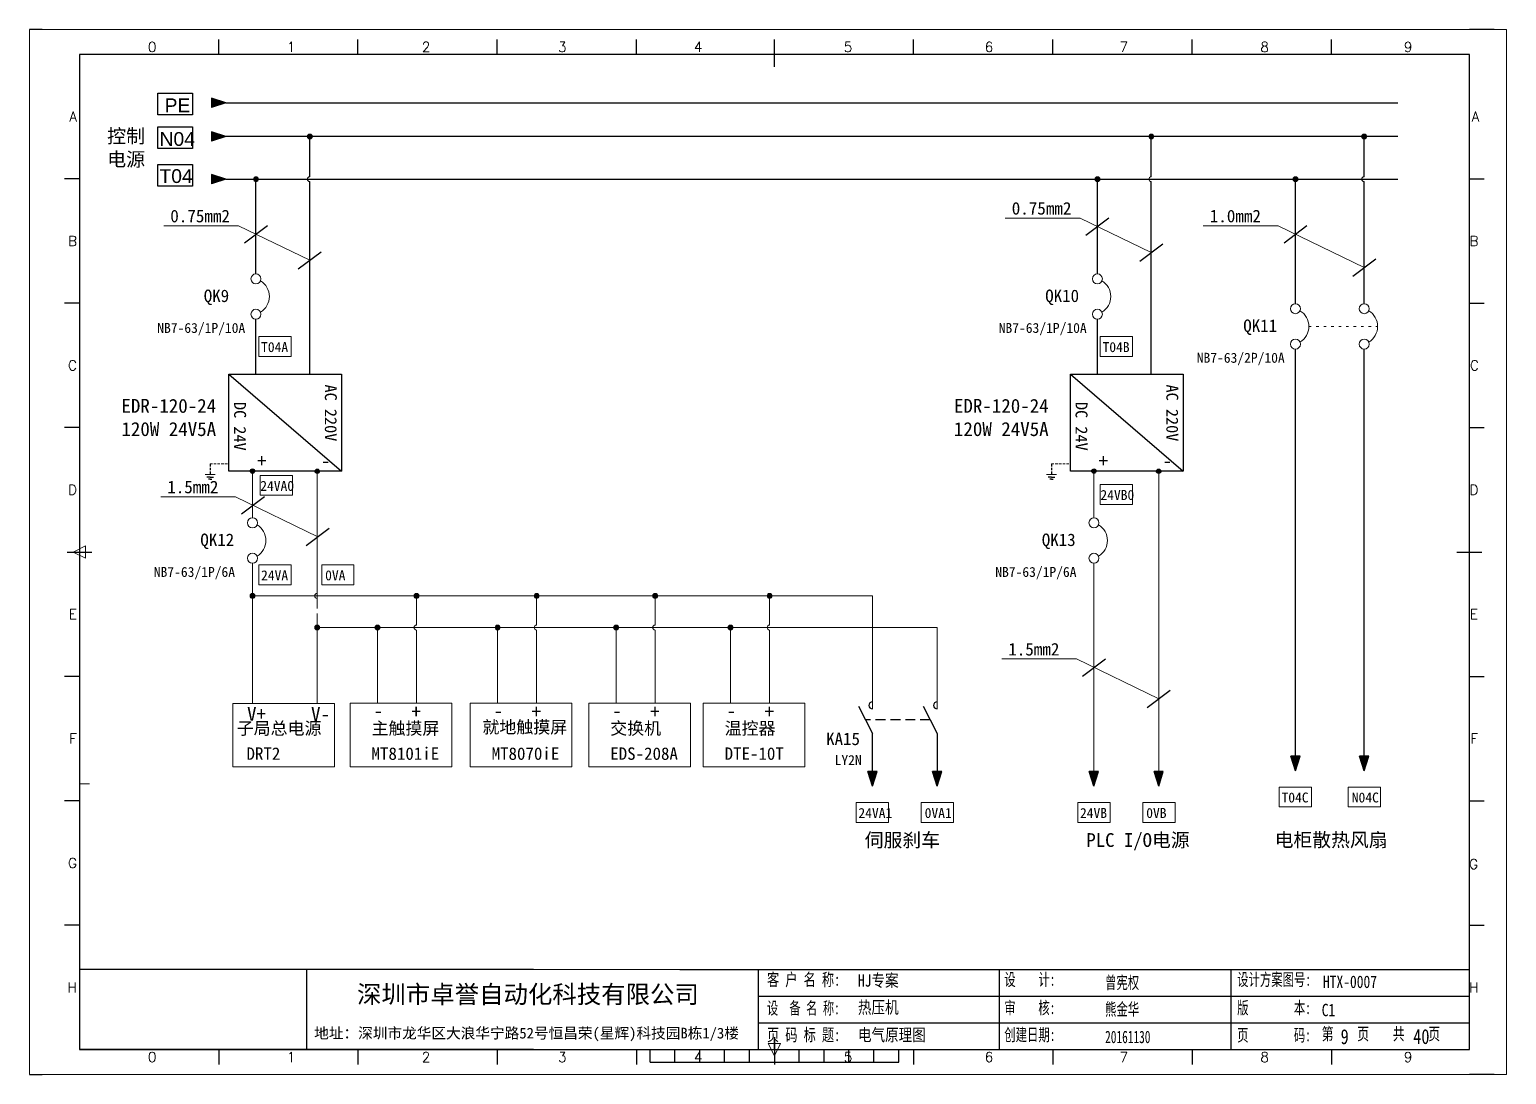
# Model space of a CAD drawing. Extents: x 35123 to 43919, y -4314 to -326.
# Drawn here: x 38294.6 to 38591.6, y -2913.9 to -2703.9 of the extents above; entities that cross this region are included whole.
import ezdxf
from ezdxf.enums import TextEntityAlignment as Align

# ---------------------------------------------------------------- set-up
doc = ezdxf.new("R2010")
doc.units = 0
doc.header["$MEASUREMENT"] = 0
for name, pattern in [('9', [7.5, 0.5, -1, 0.5, -1, 0.5, -1, 0.5, -1, 0.5, -1]), ('ACISOWELD', [3, 2, -1]), ('DASHED', [0.75, 0.5, -0.25])]:
    doc.linetypes.add(name, pattern=pattern)
for name, color, linetype in [('AE_BOR', 1, 'Continuous'), ('MISC', 2, 'Continuous'), ('SYMS', 7, 'Continuous'), ('细实线层', 7, 'Continuous')]:
    doc.layers.add(name, color=color, linetype=linetype)
doc.styles.add('Standard0.67', font='', dxfattribs={"width": 0.67})
doc.styles.add('Standard_0.8', font='SimSun.ttf', dxfattribs={"width": 0.8})
doc.styles.add('WD', font='romans.shx', dxfattribs={"bigfont": 'gbcbig.shx'})
doc.styles.add('宋', font='SimSun.ttf', dxfattribs={"width": 0.7})
doc.styles.add('样式 0', font='')
doc.styles.add('样式 8', font='arial.ttf')
doc.styles.get('Standard0.67').set_extended_font_data('FangSong_GB2312')
doc.styles.get('样式 0').set_extended_font_data('KaiTi_GB2312')

# ---------------------------------------------------------------- blocks, each defined once
blk = doc.blocks.new('gb_a2_a')
for p, q in [((584, 410), (25, 410)), ((25, 410), (25, 10)), ((584, 10), (584, 410)), ((25, 10), (584, 10))]:
    blk.add_line(p, q)
at = {"lineweight": 9, "ltscale": 0.1}
blk.add_line((25, 116.86), (29, 116.86), dxfattribs=at)
at = {"layer": 'AE_BOR', "lineweight": 30}
for p, q in [((10, 420), (4.93, 420)), ((594, 420), (584, 420)), ((4.93, 0), (10, 0)), ((594, 0), (584, 0))]:
    blk.add_line(p, q, dxfattribs=at)
at = {"layer": 'AE_BOR', "color": 1, "lineweight": 15}
for p, q in [((4.93, 420), (598.93, 420)), ((4.93, 0), (4.93, 420)), ((598.93, 420), (598.93, 0)), ((22.5, 210), (27.5, 212.5)), ((27.5, 207.5), (22.5, 210)), ((27.5, 212.5), (27.5, 207.5)), ((304.5, 7.5), (302, 12.5)), ((302, 12.5), (307, 12.5)), ((307, 12.5), (304.5, 7.5)), ((598.93, 0), (4.93, 0))]:
    blk.add_line(p, q, dxfattribs=at)
at = {"layer": 'AE_BOR'}
for p, q in [((81, 410), (81, 416)), ((137, 410), (137, 416)), ((193, 410), (193, 416)), ((249, 410), (249, 416)), ((304.5, 410), (304.5, 416)), ((360.5, 410), (360.5, 416)), ((416.5, 410), (416.5, 416)), ((472.5, 410), (472.5, 416)), ((528.5, 410), (528.5, 416)), ((25, 360), (19, 360)), ((584, 360), (590, 360)), ((25, 310), (19, 310)), ((584, 310), (590, 310)), ((25, 260), (19, 260)), ((584, 260), (590, 260)), ((25, 160), (19, 160)), ((584, 160), (590, 160)), ((25, 110), (19, 110)), ((584, 110), (590, 110)), ((25, 60), (19, 60)), ((584, 60), (590, 60)), ((81, 10), (81, 4)), ((137, 10), (137, 4)), ((193, 10), (193, 4)), ((249, 10), (249, 4)), ((304.5, 10), (304.5, 4)), ((360.5, 10), (360.5, 4)), ((416.5, 10), (416.5, 4)), ((472.5, 10), (472.5, 4)), ((528.5, 10), (528.5, 4))]:
    blk.add_line(p, q, dxfattribs=at)
at = {"layer": 'AE_BOR', "color": 2, "lineweight": 30}
for p, q in [((304.5, 405), (304.5, 415)), ((20, 210), (30, 210)), ((579, 210), (589, 210)), ((304.5, 10), (304.5, 15)), ((304.5, 15), (304.5, 5)), ((254.5, 5), (254.5, 10)), ((264.5, 5), (264.5, 10)), ((274.5, 5), (274.5, 10)), ((284.5, 5), (284.5, 10)), ((294.5, 5), (294.5, 10)), ((304.5, 10), (304.5, 5)), ((314.5, 5), (314.5, 10)), ((324.5, 5), (324.5, 10)), ((334.5, 5), (334.5, 10)), ((344.5, 5), (344.5, 10)), ((354.5, 5), (354.5, 10)), ((254.5, 5), (354.5, 5))]:
    blk.add_line(p, q, dxfattribs=at)
at = {"layer": 'AE_BOR', "style": 'WD'}
for s, p in [('0', (54.27, 411)), ('1', (110.12, 411)), ('2', (164.42, 411)), ('3', (219.22, 411)), ('4', (273.82, 411)), ('5', (334.12, 411)), ('6', (390.81, 411)), ('7', (445.01, 411)), ('8', (501.67, 411)), ('9', (559.4, 411)), ('0', (54.27, 5)), ('1', (110.12, 5)), ('2', (164.42, 5)), ('3', (219.22, 5)), ('4', (273.82, 5)), ('5', (334.12, 5)), ('6', (390.81, 5)), ('7', (445.01, 5)), ('8', (501.67, 5)), ('9', (559.4, 5))]:
    blk.add_text(s, height=4, dxfattribs=at).set_placement(p, align=Align.CENTER)
for s, p in [('A', (24, 385)), ('A', (588.05, 385)), ('B', (24, 335)), ('B', (587.67, 335)), ('C', (24, 285)), ('C', (587.86, 285)), ('D', (24, 235)), ('D', (587.67, 235)), ('E', (24, 185)), ('E', (587.48, 185)), ('F', (24, 135)), ('F', (587.48, 135)), ('F', (587.48, 135)), ('G', (24, 85)), ('G', (587.48, 84.56)), ('H', (24, 35)), ('H', (587.67, 35))]:
    blk.add_text(s, height=4, dxfattribs=at).set_placement(p, align=Align.MIDDLE_RIGHT)
blk = doc.blocks.new('WDDOT')
blk.add_hatch(color=256).paths.add_polyline_path([(0.5, 0, 1), (-0.5, 0, 1)])
blk.add_circle((0, 0), 0.5)

msp = doc.modelspace()

# ---------------------------------------------------------------- hatches: boundary and pattern name
for points in [[(38334.092, -2725.379), (38331.173, -2724.443), (38331.173, -2726.314)], [(38334.092, -2733.944), (38331.173, -2733.009), (38331.173, -2734.88)], [(38549.185, -2852.821), (38550.12, -2849.902), (38548.249, -2849.902)], [(38563.004, -2852.821), (38563.939, -2849.902), (38562.069, -2849.902)], [(38464.102, -2855.932), (38465.037, -2853.014), (38463.167, -2853.014)], [(38477.116, -2855.932), (38478.051, -2853.014), (38476.18, -2853.014)], [(38508.658, -2855.932), (38509.594, -2853.014), (38507.723, -2853.014)], [(38521.672, -2855.932), (38522.607, -2853.014), (38520.737, -2853.014)]]:
    msp.add_hatch(color=0).paths.add_polyline_path(points)
at = {"lineweight": 0}
h = msp.add_hatch(color=0, dxfattribs=at)
edge = h.paths.add_edge_path()
edge.add_arc((38350.978, -2725.375), 0.5, 0, 360)
h = msp.add_hatch(color=0, dxfattribs=at)
edge = h.paths.add_edge_path()
edge.add_arc((38520.191, -2725.375), 0.5, 0, 360)
h = msp.add_hatch(color=0, dxfattribs=at)
edge = h.paths.add_edge_path()
edge.add_arc((38563.013, -2725.375), 0.5, 0, 360)
h = msp.add_hatch(color=0, dxfattribs=at)
edge = h.paths.add_edge_path()
edge.add_arc((38340.149, -2733.94), 0.5, 0, 360)
h = msp.add_hatch(color=0, dxfattribs=at)
edge = h.paths.add_edge_path()
edge.add_arc((38509.362, -2733.94), 0.5, 0, 360)
h = msp.add_hatch(color=0, dxfattribs=at)
edge = h.paths.add_edge_path()
edge.add_arc((38549.185, -2733.94), 0.5, 0, 360)
h = msp.add_hatch(color=0)
edge = h.paths.add_edge_path()
edge.add_arc((38339.446, -2792.604), 0.315, 0, 360)
h = msp.add_hatch(color=0)
edge = h.paths.add_edge_path()
edge.add_arc((38352.459, -2792.635), 0.315, 0, 360)
h = msp.add_hatch(color=0)
edge = h.paths.add_edge_path()
edge.add_arc((38508.658, -2792.604), 0.315, 0, 360)
h = msp.add_hatch(color=0)
edge = h.paths.add_edge_path()
edge.add_arc((38521.672, -2792.635), 0.315, 0, 360)
h = msp.add_hatch(color=0, dxfattribs=at)
edge = h.paths.add_edge_path()
edge.add_arc((38339.446, -2817.7), 0.5, 0, 360)
h = msp.add_hatch(color=0, dxfattribs=at)
edge = h.paths.add_edge_path()
edge.add_arc((38372.436, -2817.7), 0.5, 0, 360)
h = msp.add_hatch(color=0, dxfattribs=at)
edge = h.paths.add_edge_path()
edge.add_arc((38396.583, -2817.7), 0.5, 0, 360)
h = msp.add_hatch(color=0, dxfattribs=at)
edge = h.paths.add_edge_path()
edge.add_arc((38420.436, -2817.7), 0.5, 0, 360)
h = msp.add_hatch(color=0, dxfattribs=at)
edge = h.paths.add_edge_path()
edge.add_arc((38443.436, -2817.7), 0.5, 0, 360)
h = msp.add_hatch(color=0, dxfattribs=at)
edge = h.paths.add_edge_path()
edge.add_arc((38352.459, -2824.052), 0.5, 0, 360)
h = msp.add_hatch(color=0, dxfattribs=at)
edge = h.paths.add_edge_path()
edge.add_arc((38364.593, -2824.052), 0.5, 0, 360)
h = msp.add_hatch(color=0, dxfattribs=at)
edge = h.paths.add_edge_path()
edge.add_arc((38388.74, -2824.052), 0.5, 0, 360)
h = msp.add_hatch(color=0, dxfattribs=at)
edge = h.paths.add_edge_path()
edge.add_arc((38412.593, -2824.052), 0.5, 0, 360)
h = msp.add_hatch(color=0, dxfattribs=at)
edge = h.paths.add_edge_path()
edge.add_arc((38435.593, -2824.052), 0.5, 0, 360)
at = {"layer": 'MISC'}
msp.add_hatch(color=0, dxfattribs=at).paths.add_polyline_path([(38334.092, -2718.614), (38331.173, -2717.679), (38331.173, -2719.549)])

# ---------------------------------------------------------------- linework, layer by layer
at = {"color": 0}
for p, q in [((38334.092, -2725.379), (38331.173, -2724.443)), ((38331.173, -2724.443), (38331.173, -2726.314)), ((38334.092, -2725.379), (38331.173, -2726.314)), ((38569.795, -2725.375), (38334.079, -2725.375)), ((38334.092, -2733.944), (38331.173, -2733.009)), ((38331.173, -2733.009), (38331.173, -2734.88)), ((38334.092, -2733.944), (38331.173, -2734.88)), ((38334.079, -2733.94), (38569.795, -2733.94)), ((38334.704, -2773.148), (38357.353, -2792.635)), ((38503.917, -2773.148), (38526.566, -2792.635)), ((38330.905, -2793.826), (38330.239, -2793.826)), ((38330.905, -2794.237), (38330.565, -2794.237)), ((38330.905, -2793.826), (38331.571, -2793.826)), ((38330.905, -2794.237), (38331.244, -2794.237)), ((38500.117, -2793.826), (38499.451, -2793.826)), ((38500.117, -2794.237), (38499.778, -2794.237)), ((38500.117, -2793.826), (38500.784, -2793.826)), ((38500.117, -2794.237), (38500.457, -2794.237)), ((38461.324, -2839.859), (38464.102, -2845.368)), ((38474.339, -2839.859), (38477.117, -2845.368)), ((38549.185, -2852.821), (38548.249, -2849.902)), ((38550.12, -2849.902), (38548.249, -2849.902)), ((38549.185, -2852.821), (38550.12, -2849.902)), ((38563.004, -2852.821), (38562.069, -2849.902)), ((38563.939, -2849.902), (38562.069, -2849.902)), ((38563.004, -2852.821), (38563.939, -2849.902)), ((38464.102, -2855.932), (38463.167, -2853.014)), ((38465.037, -2853.014), (38463.167, -2853.014)), ((38464.102, -2855.932), (38465.037, -2853.014)), ((38477.116, -2855.932), (38476.18, -2853.014)), ((38478.051, -2853.014), (38476.18, -2853.014)), ((38477.116, -2855.932), (38478.051, -2853.014)), ((38508.658, -2855.932), (38507.723, -2853.014)), ((38509.594, -2853.014), (38507.723, -2853.014)), ((38508.658, -2855.932), (38509.594, -2853.014)), ((38521.672, -2855.932), (38520.737, -2853.014)), ((38522.607, -2853.014), (38520.737, -2853.014)), ((38521.672, -2855.932), (38522.607, -2853.014))]:
    msp.add_line(p, q, dxfattribs=at)
at = {"color": 0, "ltscale": 2}
for p, q in [((38350.978, -2733.44), (38350.978, -2725.375)), ((38520.191, -2733.44), (38520.191, -2725.375)), ((38563.013, -2733.44), (38563.013, -2725.375)), ((38340.149, -2752.975), (38340.149, -2733.94)), ((38350.963, -2752.975), (38350.978, -2734.44)), ((38509.362, -2752.975), (38509.362, -2733.94)), ((38520.176, -2752.975), (38520.191, -2734.44)), ((38549.185, -2758.975), (38549.185, -2733.94)), ((38563.011, -2758.975), (38563.013, -2734.44)), ((38350.981, -2773.148), (38350.963, -2752.975)), ((38520.194, -2773.148), (38520.176, -2752.975)), ((38340.149, -2773.148), (38340.149, -2762.055)), ((38509.362, -2773.148), (38509.362, -2762.055)), ((38549.185, -2849.902), (38549.185, -2768.055)), ((38563.004, -2849.902), (38563.019, -2768.084)), ((38464.102, -2853.014), (38464.102, -2845.368)), ((38477.116, -2845.365), (38477.116, -2853.014))]:
    msp.add_line(p, q, dxfattribs=at)
at = {"color": 0, "linetype": '9', "lineweight": 0}
msp.add_line((38551.869, -2763.529), (38565.698, -2763.529), dxfattribs=at)
at = {"color": 0, "linetype": 'DASHED'}
for p, q in [((38330.905, -2791.171), (38330.905, -2793.31)), ((38500.117, -2791.171), (38500.117, -2793.31))]:
    msp.add_line(p, q, dxfattribs=at)
at = {"color": 0, "linetype": 'DASHED', "lineweight": 0}
for p, q in [((38330.905, -2791.171), (38334.704, -2791.171)), ((38500.117, -2791.171), (38503.917, -2791.171))]:
    msp.add_line(p, q, dxfattribs=at)
at = {"color": 0, "lineweight": 0}
for p, q in [((38330.905, -2793.31), (38329.905, -2793.31)), ((38330.92, -2793.32), (38331.92, -2793.32)), ((38339.446, -2792.604), (38339.446, -2802.011)), ((38352.459, -2792.635), (38352.459, -2820.2)), ((38500.117, -2793.31), (38499.117, -2793.31)), ((38500.133, -2793.32), (38501.133, -2793.32)), ((38508.658, -2792.604), (38508.658, -2802.011)), ((38521.672, -2792.635), (38521.672, -2820.2)), ((38339.446, -2811.12), (38339.446, -2839.302)), ((38508.658, -2811.12), (38508.658, -2853.014)), ((38464.102, -2817.7), (38339.446, -2817.7)), ((38372.436, -2823.552), (38372.436, -2817.7)), ((38396.583, -2823.552), (38396.583, -2817.7)), ((38420.436, -2823.552), (38420.436, -2817.7)), ((38443.436, -2823.552), (38443.436, -2817.7)), ((38464.102, -2817.7), (38464.102, -2840.398)), ((38352.459, -2821.2), (38352.459, -2839.302)), ((38521.672, -2820.2), (38521.672, -2853.014)), ((38477.116, -2824.052), (38352.459, -2824.052)), ((38364.593, -2839.269), (38364.593, -2824.052)), ((38388.74, -2839.269), (38388.74, -2824.052)), ((38412.593, -2839.269), (38412.593, -2824.052)), ((38435.593, -2839.269), (38435.593, -2824.052)), ((38477.116, -2824.052), (38477.116, -2840.398)), ((38372.436, -2839.269), (38372.436, -2824.552)), ((38396.583, -2839.269), (38396.583, -2824.552)), ((38420.436, -2839.269), (38420.436, -2824.552)), ((38443.436, -2839.269), (38443.436, -2824.552))]:
    msp.add_line(p, q, dxfattribs=at)
at = {"color": 0, "linetype": 'ACISOWELD'}
msp.add_line((38475.728, -2842.614), (38462.713, -2842.614), dxfattribs=at)
at = {"ltscale": 2}
for p, q in [((38395.947, -2892.785), (38304.643, -2892.785)), ((38425.409, -2892.785), (38584.143, -2892.785)), ((38441.108, -2892.785), (38441.108, -2908.87)), ((38489.673, -2908.87), (38489.673, -2892.785)), ((38536.254, -2908.87), (38536.254, -2892.785)), ((38395.947, -2908.87), (38304.643, -2908.87)), ((38554.145, -2908.87), (38584.143, -2908.87))]:
    msp.add_line(p, q, dxfattribs=at)
for p, q in [((38350.295, -2892.785), (38350.295, -2908.87)), ((38441.108, -2898.146), (38485.359, -2898.146)), ((38485.359, -2898.146), (38554.145, -2898.146)), ((38554.145, -2898.146), (38584.143, -2898.146)), ((38441.108, -2903.508), (38485.359, -2903.508)), ((38485.359, -2903.508), (38554.145, -2903.508)), ((38554.145, -2903.508), (38584.143, -2903.508)), ((38425.409, -2908.87), (38485.359, -2908.87)), ((38485.359, -2908.87), (38554.145, -2908.87))]:
    msp.add_line(p, q)
at = {"lineweight": 9, "ltscale": 0.1}
for p, q in [((38395.947, -2892.785), (38425.409, -2892.785)), ((38395.947, -2908.87), (38425.409, -2908.87)), ((38424.052, -2908.87), (38424.052, -2908.87)), ((38424.052, -2908.87), (38424.052, -2908.87))]:
    msp.add_line(p, q, dxfattribs=at)
at = {"color": 0, "lineweight": -3}
for points in [[(38320.429, -2716.641), (38327.37, -2716.641), (38327.37, -2720.993), (38320.429, -2720.993)], [(38320.429, -2723.405), (38327.37, -2723.405), (38327.37, -2727.758), (38320.429, -2727.758)], [(38320.429, -2731.016), (38327.37, -2731.016), (38327.37, -2735.368), (38320.429, -2735.368)]]:
    msp.add_lwpolyline(points, close=True, dxfattribs=at)
at = {"color": 0, "lineweight": 0}
for points in [[(38340.717, -2765.578), (38347.217, -2765.578), (38347.217, -2769.578), (38340.717, -2769.578)], [(38509.93, -2765.578), (38516.43, -2765.578), (38516.43, -2769.578), (38509.93, -2769.578)], [(38340.973, -2793.47), (38347.473, -2793.47), (38347.473, -2797.47), (38340.973, -2797.47)], [(38509.93, -2795.296), (38516.43, -2795.296), (38516.43, -2799.296), (38509.93, -2799.296)], [(38340.717, -2811.448), (38347.217, -2811.448), (38347.217, -2815.448), (38340.717, -2815.448)], [(38353.355, -2811.448), (38359.855, -2811.448), (38359.855, -2815.448), (38353.355, -2815.448)], [(38335.522, -2839.302), (38355.963, -2839.302), (38355.963, -2852.063), (38335.522, -2852.063)], [(38359.06, -2839.269), (38379.501, -2839.269), (38379.501, -2852.03), (38359.06, -2852.03)], [(38383.207, -2839.269), (38403.648, -2839.269), (38403.648, -2852.03), (38383.207, -2852.03)], [(38407.06, -2839.269), (38427.501, -2839.269), (38427.501, -2852.03), (38407.06, -2852.03)], [(38430.06, -2839.269), (38450.501, -2839.269), (38450.501, -2852.03), (38430.06, -2852.03)], [(38545.921, -2856.1), (38552.421, -2856.1), (38552.421, -2860.1), (38545.921, -2860.1)], [(38559.806, -2856.1), (38566.306, -2856.1), (38566.306, -2860.1), (38559.806, -2860.1)], [(38460.839, -2859.211), (38467.339, -2859.211), (38467.339, -2863.211), (38460.839, -2863.211)], [(38473.917, -2859.211), (38480.417, -2859.211), (38480.417, -2863.211), (38473.917, -2863.211)], [(38505.395, -2859.211), (38511.895, -2859.211), (38511.895, -2863.211), (38505.395, -2863.211)], [(38518.474, -2859.211), (38524.974, -2859.211), (38524.974, -2863.211), (38518.474, -2863.211)]]:
    msp.add_lwpolyline(points, close=True, dxfattribs=at)
at = {"color": 0}
for points in [[(38334.704, -2773.148), (38357.353, -2773.148), (38357.353, -2792.635), (38334.704, -2792.635)], [(38503.917, -2773.148), (38526.566, -2773.148), (38526.566, -2792.635), (38503.917, -2792.635)]]:
    msp.add_lwpolyline(points, close=True, dxfattribs=at)
at = {"color": 0, "lineweight": 0}
for centre, radius in [((38350.978, -2725.375), 0.5), ((38520.191, -2725.375), 0.5), ((38563.013, -2725.375), 0.5), ((38340.149, -2733.94), 0.5), ((38509.362, -2733.94), 0.5), ((38549.185, -2733.94), 0.5), ((38340.136, -2753.975), 1), ((38509.349, -2753.975), 1), ((38549.171, -2759.975), 1), ((38563, -2759.975), 1), ((38340.136, -2761.084), 1), ((38509.349, -2761.084), 1), ((38549.171, -2767.084), 1), ((38563, -2767.084), 1), ((38339.446, -2803.011), 1), ((38508.658, -2803.011), 1), ((38339.446, -2810.12), 1), ((38508.658, -2810.12), 1), ((38339.446, -2817.7), 0.5), ((38372.436, -2817.7), 0.5), ((38396.583, -2817.7), 0.5), ((38420.436, -2817.7), 0.5), ((38443.436, -2817.7), 0.5), ((38352.459, -2824.052), 0.5), ((38364.593, -2824.052), 0.5), ((38388.74, -2824.052), 0.5), ((38412.593, -2824.052), 0.5), ((38435.593, -2824.052), 0.5)]:
    msp.add_circle(centre, radius, dxfattribs=at)
at = {"color": 0}
for centre, radius in [((38339.446, -2792.604), 0.44), ((38339.446, -2792.604), 0.315), ((38352.459, -2792.635), 0.44), ((38352.459, -2792.635), 0.315), ((38508.658, -2792.604), 0.44), ((38508.658, -2792.604), 0.315), ((38521.672, -2792.635), 0.44), ((38521.672, -2792.635), 0.315)]:
    msp.add_circle(centre, radius, dxfattribs=at)
at = {"color": 0, "lineweight": 0}
for centre, radius, start, end in [((38350.978, -2733.94), 0.5, 90, 270), ((38520.191, -2733.94), 0.5, 90, 270), ((38563.013, -2733.94), 0.5, 90, 270), ((38339.143, -2757.529), 3.691, 301.18201, 58.81799), ((38508.356, -2757.529), 3.691, 301.18201, 58.81799), ((38548.178, -2763.529), 3.691, 301.18201, 58.81799), ((38562.007, -2763.529), 3.691, 301.18201, 58.81799), ((38338.453, -2806.565), 3.691, 301.18201, 58.81799), ((38507.665, -2806.565), 3.691, 301.18201, 58.81799), ((38352.459, -2817.7), 0.5, 90, 270), ((38372.436, -2824.052), 0.5, 90, 270), ((38396.583, -2824.052), 0.5, 90, 270), ((38420.436, -2824.052), 0.5, 90, 270), ((38443.436, -2824.052), 0.5, 90, 270)]:
    msp.add_arc(centre, radius, start, end, dxfattribs=at)
at = {"color": 0}
for centre in [(38464.103, -2839.695), (38477.116, -2839.695)]:
    msp.add_arc(centre, 0.703, 90, 270, dxfattribs=at)
at = {"layer": 'MISC', "color": 0}
for p, q in [((38334.092, -2718.614), (38331.173, -2717.679)), ((38331.173, -2717.679), (38331.173, -2719.549)), ((38334.092, -2718.614), (38331.173, -2719.549)), ((38334.092, -2718.61), (38569.795, -2718.61))]:
    msp.add_line(p, q, dxfattribs=at)
at = {"layer": '细实线层', "color": 0, "lineweight": 0}
for p, q in [((38336.642, -2743.31), (38321.594, -2743.31)), ((38350.965, -2750.243), (38336.642, -2743.31)), ((38505.855, -2741.76), (38490.807, -2741.76)), ((38520.178, -2748.693), (38505.855, -2741.76)), ((38545.678, -2743.31), (38530.629, -2743.31)), ((38563.011, -2751.701), (38545.678, -2743.31)), ((38336.032, -2797.765), (38320.984, -2797.765)), ((38352.553, -2805.8), (38336.032, -2797.765)), ((38505.151, -2830.369), (38490.103, -2830.369)), ((38521.672, -2838.404), (38505.151, -2830.369)), ((38464.102, -2831.527), (38464.102, -2840.398)), ((38477.116, -2831.527), (38477.116, -2840.398))]:
    msp.add_line(p, q, dxfattribs=at)
at = {"layer": '细实线层', "color": 0, "linetype": 'ByBlock'}
for p, q in [((38337.839, -2746.741), (38342.46, -2743.275)), ((38507.051, -2745.191), (38511.673, -2741.725)), ((38546.874, -2746.741), (38551.495, -2743.275)), ((38517.867, -2750.426), (38522.489, -2746.96)), ((38348.654, -2751.976), (38353.276, -2748.51)), ((38560.701, -2753.433), (38565.322, -2749.967)), ((38337.228, -2801.196), (38341.85, -2797.73)), ((38350.242, -2807.533), (38354.863, -2804.067)), ((38506.347, -2833.8), (38510.969, -2830.334)), ((38519.361, -2840.137), (38523.983, -2836.671))]:
    msp.add_line(p, q, dxfattribs=at)

# ---------------------------------------------------------------- block references
at = {"xscale": 0.5, "yscale": 0.5, "zscale": 0.5}
msp.add_blockref('gb_a2_a', (38292.143, -2913.87), dxfattribs=at)
at = {"layer": 'SYMS', "color": 0, "lineweight": -3, "xscale": 0.3999999999996362, "yscale": 0.4000000000000909, "zscale": 0.3999999999999773}
for p in [(38339.446, -2792.604), (38352.459, -2792.635), (38508.658, -2792.604), (38521.672, -2792.635)]:
    msp.add_blockref('WDDOT', p, dxfattribs=at)

# ---------------------------------------------------------------- texts
at = {"color": 0}
for s, p in [('0.75mm2', (38322.911, -2742.61)), ('0.75mm2', (38492.123, -2741.06)), ('1.0mm2', (38531.946, -2742.61)), ('1.5mm2', (38322.3, -2797.066)), ('1.5mm2', (38491.42, -2829.67))]:
    msp.add_text(s, height=2.52, dxfattribs=at).set_placement(p)
at = {"color": 0, "char_height": 2.772, "width": 4.96666, "attachment_point": 1, "style": '样式 8'}
for s, insert in [('N04', (38320.756, -2724.475)), ('T04', (38320.744, -2731.935))]:
    msp.add_mtext(s, dxfattribs=dict(at, insert=insert))
at = {"color": 0, "lineweight": -3, "char_height": 2.4, "attachment_point": 1, "rotation": 270}
for s, insert, width in [('{\\fNSimSun|b0|i0|c134|p49;AC 220V}', (38356.399, -2775.203), 25.53506), ('{\\fNSimSun|b0|i0|c134|p49;AC 220V}', (38525.612, -2775.203), 25.53506), ('{\\fNSimSun|b0|i0|c134|p49;DC 24V}', (38338.147, -2778.714), 28.64801), ('{\\fNSimSun|b0|i0|c134|p49;DC 24V}', (38507.36, -2778.714), 28.64801)]:
    msp.add_mtext(s, dxfattribs=dict(at, insert=insert, width=width))
at = {"color": 0, "ltscale": 2, "char_height": 2.8, "width": 23.55735, "attachment_point": 1}
for insert in [(38313.087, -2778.099), (38480.499, -2778.099)]:
    msp.add_mtext('{\\fSimSun|b0|i0|c134|p2;EDR-120-24 120W 24V5A}', dxfattribs=dict(at, insert=insert))
at = {"color": 0, "lineweight": 0, "char_height": 2.5, "attachment_point": 1}
for s, insert, width in [('{\\fSimSun|b0|i0|c134|p2;子局总电源}', (38336.267, -2843.052), 23.24403), ('{\\fSimSun|b0|i0|c134|p2;主触摸屏}', (38363.387, -2843.052), 16.90853), ('{\\fSimSun|b0|i0|c134|p2;就地触摸屏}', (38385.68, -2842.805), 20.12247), ('{\\fSimSun|b0|i0|c134|p2;交换机}', (38411.387, -2843.052), 16.90853), ('{\\fSimSun|b0|i0|c134|p2;温控器}', (38434.387, -2843.052), 16.90853), ('{\\fSimSun|b0|i0|c134|p2;DRT2}', (38338.24, -2848.138), 16.90853), ('{\\fSimSun|b0|i0|c134|p2;MT8101iE}', (38363.387, -2848.138), 16.90853), ('{\\fSimSun|b0|i0|c134|p2;MT8070iE}', (38387.534, -2848.138), 16.90853), ('{\\fSimSun|b0|i0|c134|p2;EDS-208A}', (38411.387, -2848.138), 16.90853), ('{\\fSimSun|b0|i0|c134|p2;DTE-10T}', (38434.387, -2848.138), 16.90853)]:
    msp.add_mtext(s, dxfattribs=dict(at, insert=insert, width=width))
at = {"color": 0, "char_height": 2.772, "width": 24.98977, "attachment_point": 1}
for s, insert in [('{\\fSimSun|b0|i0|c134|p2;伺服刹车}', (38462.574, -2865.375)), ('{\\fSimSun|b0|i0|c134|p2;PLC I/O电源}', (38507.13, -2865.375)), ('{\\fSimSun|b0|i0|c134|p2;电柜散热风扇}', (38545.009, -2865.33))]:
    msp.add_mtext(s, dxfattribs=dict(at, insert=insert))
at = {"attachment_point": 7}
for s, insert, char_height, width in [('{\\fSimSun|b0|i0|c134|p2;深圳市卓誉自动化科技有限公司}', (38360.463, -2899.958), 3.6, 80.67766), ('{\\fSimSun|b0|i0|c134|p2;地址：深圳市龙华区大浪华宁路52号恒昌荣(星辉)科技园B栋1/3楼}', (38351.851, -2907.218), 2.16, 89.25675)]:
    msp.add_mtext(s, dxfattribs=dict(at, insert=insert, char_height=char_height, width=width))
at = {"ltscale": 2, "attachment_point": 1}
for s, insert, char_height, width, style in [('{\\fSimSun|b0|i0|c134|p2;\\W0.72;客 户 名 称:}', (38442.911, -2893.553), 2.5, 16.24768, 'Standard0.67'), ('HJ专案', (38461.198, -2893.727), 2.5, 33.90777, 'Standard_0.8'), ('{\\fSimSun|b0|i0|c134|p2;设    计:}', (38490.625, -2893.553), 2.5, 12.03121, 'Standard0.67'), ('{\\fSimSun|b0|i0|c134|p2;曾宪权}', (38510.903, -2894.155), 2.5, 12.03121, 'Standard0.67'), ('{\\fSimSun|b0|i0|c134|p2;设计方案图号:}', (38537.458, -2893.553), 2.5, 15.1644, 'Standard0.67'), ('{\\f@SimSun|b0|i0|c134|p2;HTX-0007}', (38554.697, -2893.994), 2.5, 33.90777, 'Standard_0.8'), ('{\\fSimSun|b0|i0|c134|p2;\\W0.66;设  备 名 称:}', (38442.911, -2899.282), 2.5, 15.12342, 'Standard0.67'), ('{\\fSimSun|b0|i0|c134|p2;热压机}', (38461.198, -2899.115), 2.5, 33.90777, 'Standard_0.8'), ('{\\fSimSun|b0|i0|c134|p2;审    核:}', (38490.625, -2899.227), 2.5, 12.03121, 'Standard0.67'), ('{\\fSimSun|b0|i0|c134|p2;熊金华}', (38510.903, -2899.517), 2.5, 12.03121, 'Standard0.67'), ('{\\fSimSun|b0|i0|c134|p2;版        本:}', (38537.458, -2899.227), 2.5, 16.84978, 'Standard0.67'), ('C1', (38554.457, -2899.667), 2.5, 5.97175, 'Standard_0.8'), ('{\\fSimSun|b0|i0|c134|p2;\\W0.72;页 码 标 题:}', (38442.911, -2904.65), 2.5, 15.12342, 'Standard0.67'), ('{\\fSimSun|b0|i0|c134|p2;电气原理图}', (38461.198, -2904.663), 2.5, 33.90777, 'Standard_0.8'), ('{\\fSimSun|b0|i0|c134|p2;创建日期:}', (38490.625, -2904.634), 2.5, 12.03121, 'Standard0.67'), ('{\\fSimSun|b0|i0|c134|p2;页        码:}', (38537.458, -2904.713), 2.5, 15.72579, 'Standard0.67'), ('第    页    共    页', (38554.455, -2904.468), 2.5, 33.90777, '宋'), ('{\\fSimSun|b0|i0|c134|p2;20161130}', (38510.903, -2905.075), 2.5, 12.03121, 'Standard0.67'), ('9', (38558.258, -2904.773), 3, 3.76639, 'Standard_0.8'), ('40', (38572.861, -2904.748), 3, 3.76639, 'Standard_0.8')]:
    msp.add_mtext(s, dxfattribs=dict(at, insert=insert, char_height=char_height, width=width, style=style))
at = {"layer": 'MISC', "color": 0, "attachment_point": 1}
for s, insert, char_height, width, style in [('PE', (38321.774, -2717.711), 2.772, 4.96666, '样式 8'), ('控制\\P电源', (38310.212, -2723.869), 2.8, 10.7486, '样式 0'), ('{\\fSimSun|b0|i0|c134|p2;QK9}', (38329.647, -2756.132), 2.5, 5.01683, '样式 0'), ('{\\fSimSun|b0|i0|c134|p2;QK10}', (38498.86, -2756.132), 2.5, 5.01683, '样式 0'), ('{\\fSimSun|b0|i0|c134|p2;QK11}', (38538.682, -2762.132), 2.5, 5.01683, '样式 0'), ('{\\fSimSun|b0|i0|c134|p2;NB7-63/1P/10A}', (38320.294, -2762.837), 2, 5.01683, '样式 0'), ('{\\fSimSun|b0|i0|c134|p2;NB7-63/1P/10A}', (38489.507, -2762.837), 2, 5.01683, '样式 0'), ('{\\fNSimSun|b0|i0|c134|p49;T04A}', (38341.171, -2766.688), 2, 5.01683, '样式 0'), ('{\\fNSimSun|b0|i0|c134|p49;T04B}', (38510.383, -2766.688), 2, 5.01683, '样式 0'), ('{\\fSimSun|b0|i0|c134|p2;NB7-63/2P/10A}', (38529.329, -2768.837), 2, 5.01683, '样式 0'), ('\\pxqc;{\\fNSimSun|b0|i0|c134|p49;+}', (38338.475, -2789.123), 2.8, 5.68474, '样式 0'), ('\\pxqc;{\\fNSimSun|b0|i0|c134|p49;-}', (38351.336, -2789.148), 2.8, 5.68474, '样式 0'), ('\\pxqc;{\\fNSimSun|b0|i0|c134|p49;+}', (38507.687, -2789.123), 2.8, 5.68474, '样式 0'), ('\\pxqc;{\\fNSimSun|b0|i0|c134|p49;-}', (38520.549, -2789.148), 2.8, 5.68474, '样式 0'), ('{\\fNSimSun|b0|i0|c134|p49;24VA0}', (38341.004, -2794.579), 2, 5.01683, '样式 0'), ('{\\fNSimSun|b0|i0|c134|p49;24VB0}', (38509.96, -2796.406), 2, 5.01683, '样式 0'), ('{\\fSimSun|b0|i0|c134|p2;QK12}', (38328.956, -2805.167), 2.5, 5.01683, '样式 0'), ('{\\fSimSun|b0|i0|c134|p2;QK13}', (38498.169, -2805.167), 2.5, 5.01683, '样式 0'), ('{\\fSimSun|b0|i0|c134|p2;NB7-63/1P/6A}', (38319.604, -2811.873), 2, 5.01683, '样式 0'), ('{\\fNSimSun|b0|i0|c134|p49;24VA}', (38341.171, -2812.558), 2, 5.01683, '样式 0'), ('\\pi0.7207;{\\fNSimSun|b0|i0|c134|p49;0VA}', (38353.332, -2812.558), 2, 5.01683, '样式 0'), ('{\\fSimSun|b0|i0|c134|p2;NB7-63/1P/6A}', (38488.816, -2811.873), 2, 5.01683, '样式 0'), ('{\\fNSimSun|b0|i0|c134|p49;V+}', (38338.349, -2839.994), 2.8, 5.68474, '样式 0'), ('{\\fNSimSun|b0|i0|c134|p49;V-}', (38351.211, -2840.02), 2.8, 5.68474, '样式 0'), ('{\\fNSimSun|b0|i0|c134|p49;-}', (38363.792, -2839.396), 2.8, 5.68474, '样式 0'), ('{\\fNSimSun|b0|i0|c134|p49;+}', (38371.41, -2839.525), 2.8, 5.68474, '样式 0'), ('{\\fNSimSun|b0|i0|c134|p49;-}', (38387.939, -2839.396), 2.8, 5.68474, '样式 0'), ('{\\fNSimSun|b0|i0|c134|p49;+}', (38395.557, -2839.525), 2.8, 5.68474, '样式 0'), ('{\\fNSimSun|b0|i0|c134|p49;-}', (38411.792, -2839.396), 2.8, 5.68474, '样式 0'), ('{\\fNSimSun|b0|i0|c134|p49;+}', (38419.41, -2839.525), 2.8, 5.68474, '样式 0'), ('{\\fNSimSun|b0|i0|c134|p49;-}', (38434.792, -2839.396), 2.8, 5.68474, '样式 0'), ('{\\fNSimSun|b0|i0|c134|p49;+}', (38442.41, -2839.525), 2.8, 5.68474, '样式 0'), ('KA15', (38454.801, -2845.175), 2.5, 5.01683, '样式 0'), ('{\\fSimSun|b0|i0|c134|p2;LY2N}', (38456.512, -2849.679), 2, 5.01683, '样式 0'), ('{\\fNSimSun|b0|i0|c134|p49;T04C}', (38546.375, -2857.21), 2, 5.01683, '样式 0'), ('\\pi0.7207;{\\fNSimSun|b0|i0|c134|p49;N04C}', (38559.782, -2857.21), 2, 5.01683, '样式 0'), ('{\\fNSimSun|b0|i0|c134|p49;24VA1}', (38461.292, -2860.321), 2, 5.01683, '样式 0'), ('\\pi0.7207;{\\fNSimSun|b0|i0|c134|p49;0VA1}', (38473.894, -2860.321), 2, 5.01683, '样式 0'), ('{\\fNSimSun|b0|i0|c134|p49;24VB}', (38505.849, -2860.321), 2, 5.01683, '样式 0'), ('\\pi0.7207;{\\fNSimSun|b0|i0|c134|p49;0VB}', (38518.45, -2860.321), 2, 5.01683, '样式 0')]:
    msp.add_mtext(s, dxfattribs=dict(at, insert=insert, char_height=char_height, width=width, style=style))

doc.saveas('drawing.dxf')
